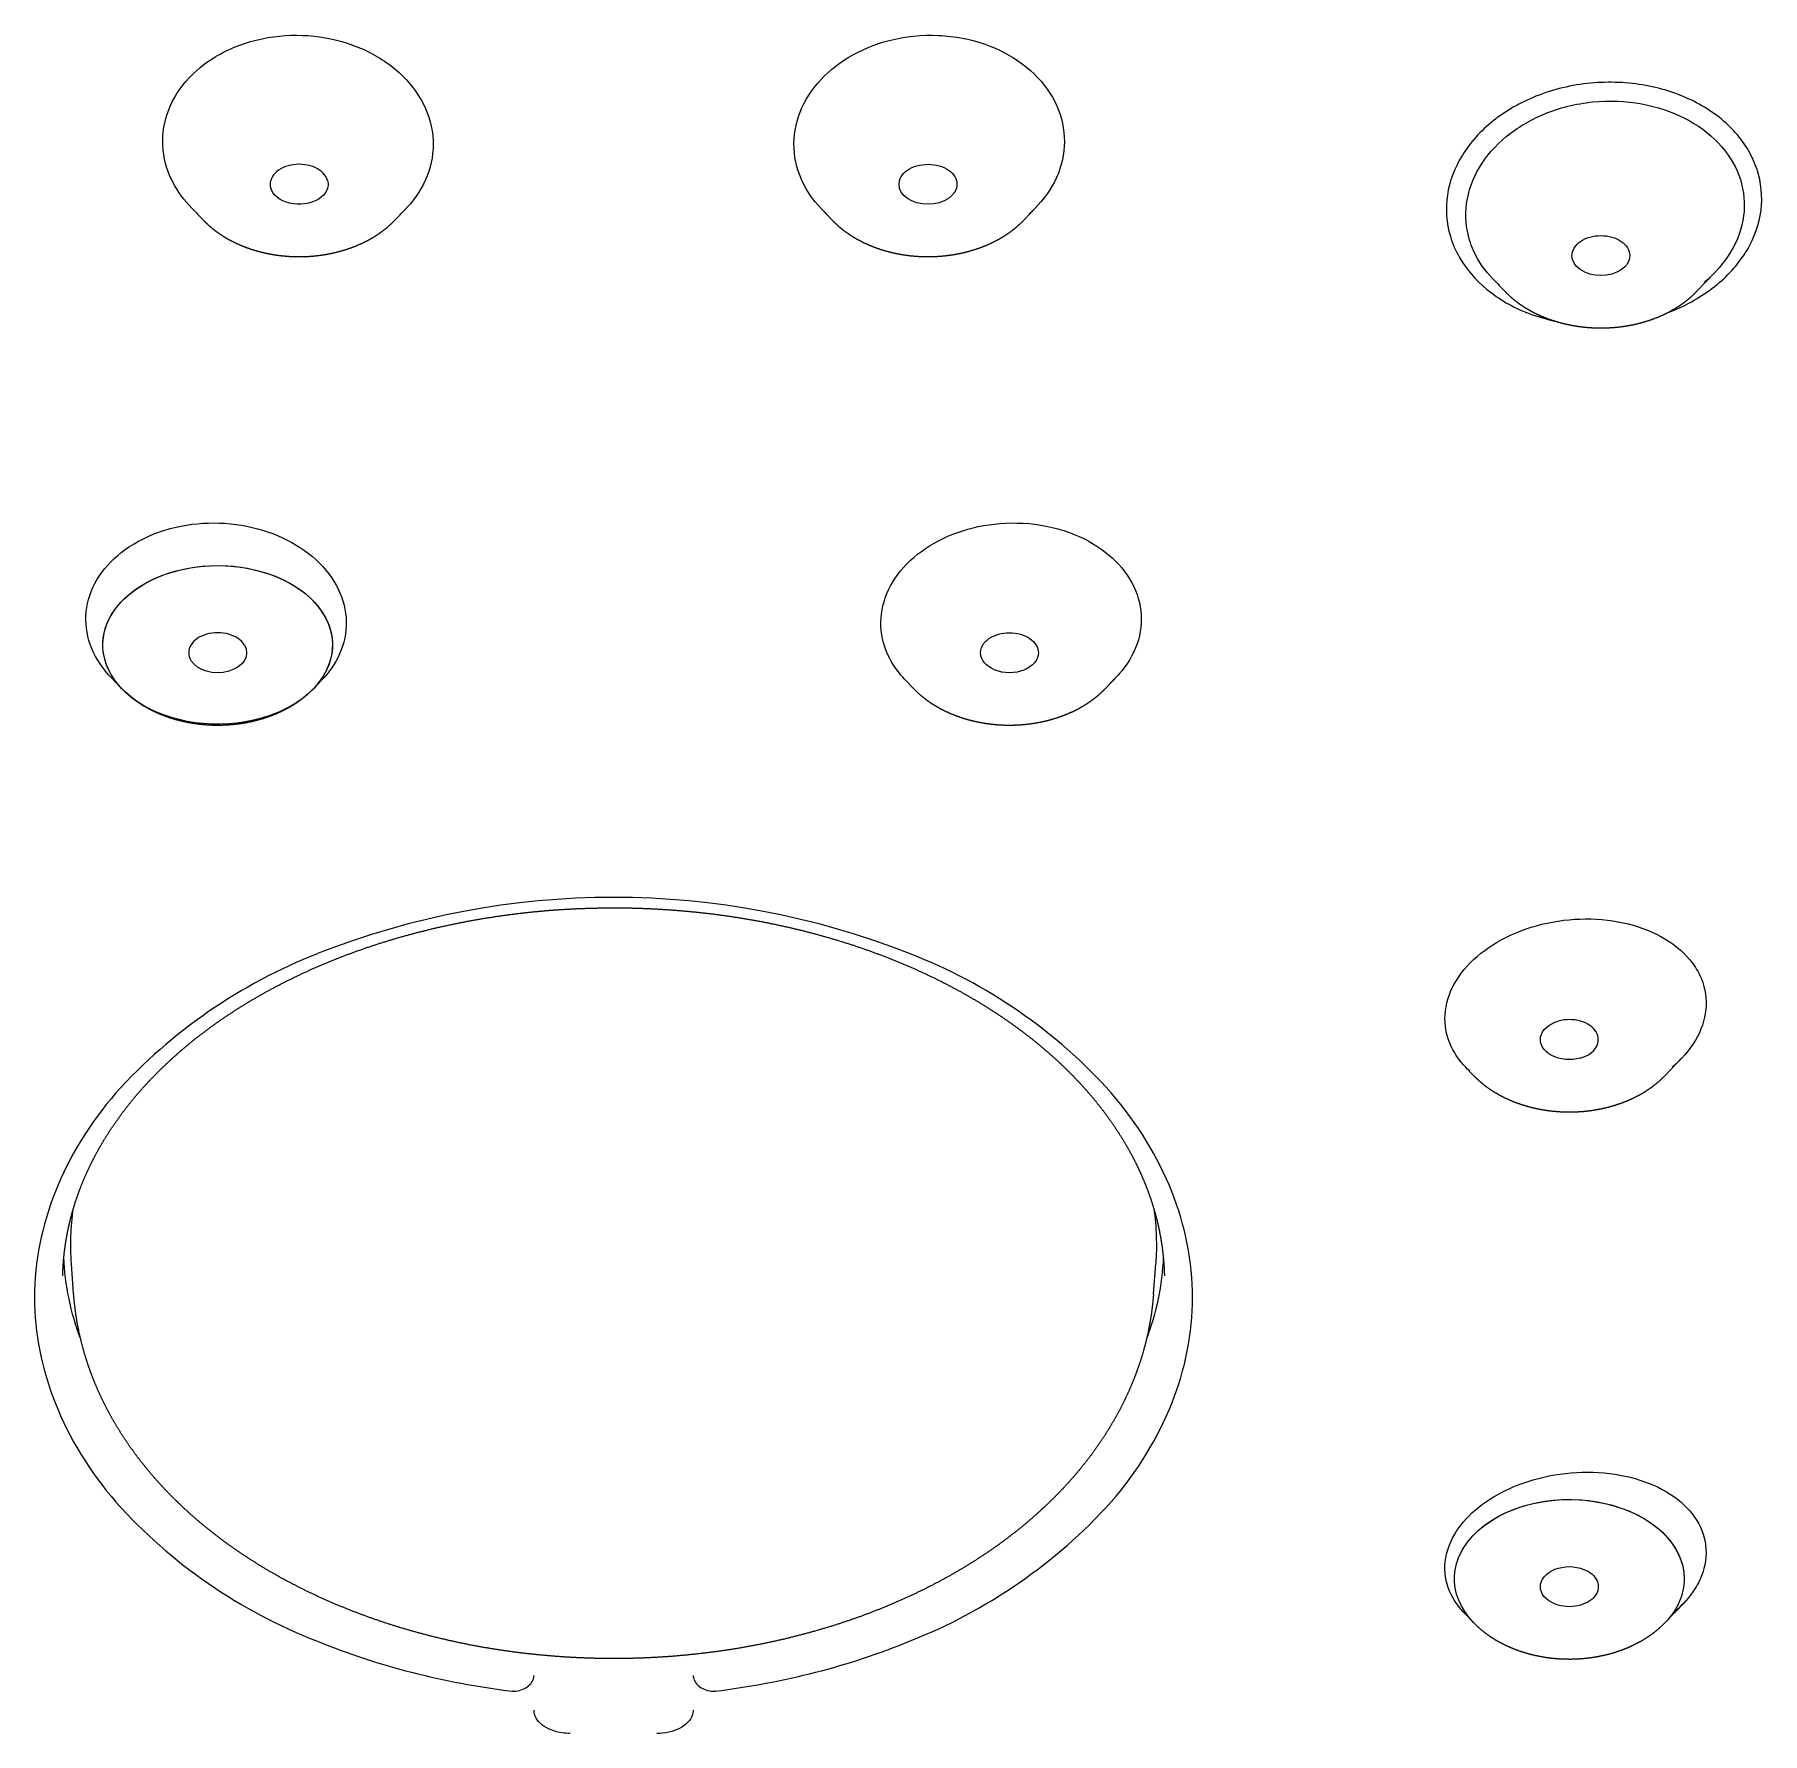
# Model space of a CAD drawing. Extents: x 1919 to 2339, y -1533 to -939.
# Drawn here: x 2105.92 to 2110.695, y -1238.683 to -1233.989 of the extents above; entities that cross this region are included whole.
import ezdxf

# ---------------------------------------------------------------- set-up
doc = ezdxf.new("R2010")
doc.units = 0
doc.header["$LTSCALE"] = 7
doc.header["$MEASUREMENT"] = 0
doc.layers.add('DWG', color=7, linetype='CONTINUOUS')

msp = doc.modelspace()

# ---------------------------------------------------------------- linework, layer by layer
at = {"layer": 'DWG'}
for p, q in [((2106.3868, -1234.5015), (2106.3517, -1234.4649)), ((2106.9161, -1234.5015), (2106.947, -1234.4693)), ((2108.1246, -1234.5015), (2108.0938, -1234.4693)), ((2108.6539, -1234.5015), (2108.689, -1234.4648)), ((2110.5132, -1234.6985), (2110.5646, -1234.6449)), ((2109.9839, -1234.6985), (2109.9487, -1234.6618)), ((2106.1617, -1235.7959), (2106.1311, -1235.7639)), ((2106.691, -1235.7959), (2106.7156, -1235.7703)), ((2108.3497, -1235.7959), (2108.3252, -1235.7703)), ((2108.879, -1235.7959), (2108.9097, -1235.7639)), ((2109.8969, -1236.8648), (2109.8749, -1236.8419)), ((2110.4262, -1236.8648), (2110.4718, -1236.8172)), ((2106.0283, -1237.4683), (2106.0223, -1237.3853)), ((2109.0125, -1237.4682), (2109.0185, -1237.3853)), ((2110.4262, -1238.3765), (2110.4761, -1238.3244)), ((2109.8969, -1238.3765), (2109.8709, -1238.3493))]:
    msp.add_line(p, q, dxfattribs=at)
for centre, radius, start, end in [((2107.5204, -1238.6034), 2.2308, 68.4874, 111.513), ((2107.2427, -1237.9069), 1.4808, 111.4011, 137.8293), ((2107.8167, -1237.8799), 1.449, 41.8748, 68.8967), ((2107.2241, -1237.0762), 1.449, 221.8749, 248.8966), ((2107.798, -1237.0491), 1.4808, 291.4012, 317.8292)]:
    msp.add_arc(centre, radius, start, end, dxfattribs=at)
at = {"layer": 'DWG', "extrusion": (0, 0, -1)}
for centre, major_axis, start_param, end_param in [((2106.6515, -1234.4023), (-0.08, 0), 2.945243, 6.086836), ((2108.3893, -1234.4023), (0.08, 0), 0.19635, 3.337942), ((2110.2486, -1234.5993), (0.08, 0), 0.589049, 3.730641), ((2106.4264, -1235.675), (0.3173, 0), 1.178097, 4.712389), ((2106.4264, -1235.675), (0.3173, 0), 2.557158, 4.712389), ((2106.4264, -1235.675), (0.3173, 0), 4.712389, 6.86762), ((2106.4264, -1235.675), (0.3173, 0), 4.712389, 7.461283), ((2106.4264, -1235.6967), (-0.08, 0), 2.748894, 5.890486), ((2108.6144, -1235.6967), (0.08, 0), 0.392699, 3.534292), ((2110.1616, -1236.7656), (-0.08, 0), 4.31969, 7.461283), ((2107.5204, -1237.3334), (-1.5, 0), 6.233082, 6.380269), ((2107.5204, -1237.3334), (-1.5, 0), 3.044509, 3.191696), ((2107.5204, -1237.3334), (1.52, 0), 2.891035, 3.109195), ((2107.5204, -1237.3334), (1.52, 0), 0.032397, 0.250557), ((2110.1616, -1238.2555), (0.3173, 0), 2.557158, 6.283185), ((2110.1616, -1238.2555), (0.3173, 0), 3.534292, 6.283185), ((2110.1616, -1238.2772), (0.08, 0), 1.963495, 5.105088), ((2110.1616, -1238.2555), (0.3173, 0), 0, 0.584435)]:
    msp.add_ellipse(centre, major_axis=major_axis, ratio=0.690882, start_param=start_param, end_param=end_param, dxfattribs=at)
at = {"layer": 'DWG'}
for points, degree, knots in [([(2106.3717, -1234.484), (2106.3489, -1234.4638), (2106.3293, -1234.441), (2106.3142, -1234.4169), (2106.2952, -1234.3867), (2106.2826, -1234.3536), (2106.2774, -1234.3203), (2106.2722, -1234.2871), (2106.2742, -1234.2527), (2106.2832, -1234.2201), (2106.2922, -1234.1878), (2106.3083, -1234.1562), (2106.3303, -1234.1281), (2106.3522, -1234.1002), (2106.3804, -1234.075), (2106.4128, -1234.0544), (2106.4481, -1234.0319), (2106.4896, -1234.0144), (2106.5331, -1234.0036), (2106.554, -1233.9985), (2106.5757, -1233.9947), (2106.5975, -1233.9926), (2106.6391, -1233.9885), (2106.6823, -1233.9901), (2106.7234, -1233.9973), (2106.765, -1234.0046), (2106.8056, -1234.0178), (2106.8418, -1234.0356), (2106.8783, -1234.0537), (2106.9114, -1234.077), (2106.9382, -1234.1036), (2106.9651, -1234.1302), (2106.9864, -1234.1609), (2107.0006, -1234.1929), (2107.0146, -1234.2248), (2107.0219, -1234.2589), (2107.0219, -1234.2925), (2107.0218, -1234.3256), (2107.0146, -1234.3591), (2107.0007, -1234.3903), (2106.987, -1234.421), (2106.9665, -1234.4502), (2106.9408, -1234.4756), (2106.9372, -1234.4792), (2106.9335, -1234.4826), (2106.9297, -1234.4861)], 3, [0.162286, 0.162286, 0.162286, 0.162286, 0.2058825, 0.2058825, 0.2058825, 0.2604839, 0.2604839, 0.2604839, 0.3149272, 0.3149272, 0.3149272, 0.3688963, 0.3688963, 0.3688963, 0.4223188, 0.4223188, 0.4223188, 0.4808262, 0.4808262, 0.4808262, 0.5086176, 0.5086176, 0.5086176, 0.5622098, 0.5622098, 0.5622098, 0.6164352, 0.6164352, 0.6164352, 0.6712071, 0.6712071, 0.6712071, 0.7261428, 0.7261428, 0.7261428, 0.7807573, 0.7807573, 0.7807573, 0.834688, 0.834688, 0.834688, 0.8878293, 0.8878293, 0.8878293, 0.895225, 0.895225, 0.895225, 0.895225]), ([(2108.1111, -1234.4861), (2108.0868, -1234.4642), (2108.0664, -1234.4392), (2108.0514, -1234.4127), (2108.0341, -1234.3823), (2108.0234, -1234.349), (2108.0201, -1234.3156), (2108.0167, -1234.2822), (2108.0207, -1234.2478), (2108.0315, -1234.2153), (2108.0423, -1234.183), (2108.0603, -1234.1516), (2108.084, -1234.1237), (2108.1074, -1234.0961), (2108.1371, -1234.0711), (2108.1707, -1234.051), (2108.2041, -1234.031), (2108.2422, -1234.0152), (2108.282, -1234.0049), (2108.3257, -1233.9937), (2108.3728, -1233.9888), (2108.4185, -1233.9908), (2108.4405, -1233.9918), (2108.4625, -1233.9944), (2108.4839, -1233.9984), (2108.5249, -1234.0062), (2108.5647, -1234.0199), (2108.5998, -1234.0381), (2108.6352, -1234.0566), (2108.667, -1234.0803), (2108.6923, -1234.1071), (2108.7178, -1234.1341), (2108.7376, -1234.165), (2108.75, -1234.1972), (2108.7623, -1234.2293), (2108.7678, -1234.2636), (2108.7658, -1234.2973), (2108.7639, -1234.3305), (2108.7547, -1234.3641), (2108.7389, -1234.3951), (2108.7234, -1234.4258), (2108.7011, -1234.4548), (2108.6737, -1234.4799), (2108.6721, -1234.4813), (2108.6706, -1234.4827), (2108.669, -1234.4841)], 3, [0.1047931, 0.1047931, 0.1047931, 0.1047931, 0.152218, 0.152218, 0.152218, 0.2067564, 0.2067564, 0.2067564, 0.261299, 0.261299, 0.261299, 0.3154546, 0.3154546, 0.3154546, 0.3690669, 0.3690669, 0.3690669, 0.4222753, 0.4222753, 0.4222753, 0.4809024, 0.4809024, 0.4809024, 0.5087636, 0.5087636, 0.5087636, 0.5627523, 0.5627523, 0.5627523, 0.6173507, 0.6173507, 0.6173507, 0.6722747, 0.6722747, 0.6722747, 0.7270658, 0.7270658, 0.7270658, 0.7813069, 0.7813069, 0.7813069, 0.8347856, 0.8347856, 0.8347856, 0.8377785, 0.8377785, 0.8377785, 0.8377785]), ([(2110.2206, -1234.1228), (2110.2206, -1234.1228), (2110.2206, -1234.1228), (2110.2206, -1234.1228), (2110.1685, -1234.1276), (2110.1164, -1234.1401), (2110.0693, -1234.159), (2110.0258, -1234.1764), (2109.9853, -1234.1997), (2109.9511, -1234.227), (2109.9165, -1234.2545), (2109.8873, -1234.2869), (2109.866, -1234.3214), (2109.8444, -1234.3562), (2109.8302, -1234.3941), (2109.8246, -1234.432), (2109.8189, -1234.47), (2109.8217, -1234.5091), (2109.8327, -1234.546), (2109.8387, -1234.5661), (2109.8473, -1234.5857), (2109.8581, -1234.6045), (2109.8581, -1234.6045), (2109.8581, -1234.6045), (2109.8581, -1234.6045)], 3, [0, 0, 0, 0, 0.000015, 0.000015, 0.000015, 0.190228, 0.190228, 0.190228, 0.365738, 0.365738, 0.365738, 0.543364, 0.543364, 0.543364, 0.722731, 0.722731, 0.722731, 0.90274, 0.90274, 0.90274, 0.999985, 0.999985, 0.999985, 1, 1, 1, 1]), ([(2110.4331, -1234.757), (2110.445, -1234.7525), (2110.4567, -1234.7477), (2110.4681, -1234.7425), (2110.5107, -1234.7228), (2110.5497, -1234.6975), (2110.5821, -1234.6686), (2110.6147, -1234.6395), (2110.6414, -1234.606), (2110.66, -1234.5708), (2110.6788, -1234.5354), (2110.6899, -1234.4974), (2110.6926, -1234.4598), (2110.6952, -1234.4221), (2110.6893, -1234.3839), (2110.6754, -1234.3481), (2110.6615, -1234.3125), (2110.6393, -1234.2785), (2110.6105, -1234.2488), (2110.5818, -1234.2193), (2110.5459, -1234.1933), (2110.5056, -1234.173), (2110.4655, -1234.1529), (2110.4201, -1234.1379), (2110.3731, -1234.1293), (2110.3239, -1234.1203), (2110.2715, -1234.118), (2110.2206, -1234.1228)], 3, [0.3583363, 0.3583363, 0.3583363, 0.3583363, 0.3788158, 0.3788158, 0.3788158, 0.4556258, 0.4556258, 0.4556258, 0.5329503, 0.5329503, 0.5329503, 0.6106032, 0.6106032, 0.6106032, 0.688307, 0.688307, 0.688307, 0.7658051, 0.7658051, 0.7658051, 0.8429267, 0.8429267, 0.8429267, 0.9196237, 0.9196237, 0.9196237, 1, 1, 1, 1]), ([(2109.9087, -1234.6088), (2109.8991, -1234.5921), (2109.8914, -1234.5747), (2109.8859, -1234.5568), (2109.8759, -1234.524), (2109.8731, -1234.4892), (2109.8776, -1234.4552), (2109.8822, -1234.4212), (2109.8943, -1234.3872), (2109.913, -1234.3558), (2109.9315, -1234.3247), (2109.9569, -1234.2954), (2109.9873, -1234.2704), (2110.0174, -1234.2456), (2110.0531, -1234.2243), (2110.0916, -1234.2083), (2110.1333, -1234.191), (2110.1795, -1234.1795), (2110.2258, -1234.1748)], 3, [0, 0, 0, 0, 0.096534, 0.096534, 0.096534, 0.275718, 0.275718, 0.275718, 0.454902, 0.454902, 0.454902, 0.632827, 0.632827, 0.632827, 0.808936, 0.808936, 0.808936, 1, 1, 1, 1]), ([(2110.2258, -1234.1748), (2110.271, -1234.1703), (2110.3177, -1234.1721), (2110.3616, -1234.1801), (2110.4035, -1234.1878), (2110.4439, -1234.2012), (2110.4796, -1234.2193), (2110.5154, -1234.2375), (2110.5473, -1234.2609), (2110.5727, -1234.2875), (2110.5982, -1234.3142), (2110.6178, -1234.3449), (2110.6299, -1234.377), (2110.642, -1234.409), (2110.6469, -1234.4434), (2110.6443, -1234.4772), (2110.6416, -1234.5109), (2110.6314, -1234.545), (2110.6145, -1234.5767), (2110.5977, -1234.6081), (2110.5738, -1234.6381), (2110.5448, -1234.664), (2110.5413, -1234.6671), (2110.5378, -1234.6702), (2110.5341, -1234.6732)], 3, [0, 0, 0, 0, 0.0810578, 0.0810578, 0.0810578, 0.1584424, 0.1584424, 0.1584424, 0.2362395, 0.2362395, 0.2362395, 0.3143385, 0.3143385, 0.3143385, 0.3925021, 0.3925021, 0.3925021, 0.4704131, 0.4704131, 0.4704131, 0.54775, 0.54775, 0.54775, 0.557014, 0.557014, 0.557014, 0.557014]), ([(2106.3868, -1234.5015), (2106.3974, -1234.5119), (2106.4086, -1234.5218), (2106.4204, -1234.5312), (2106.4328, -1234.5399), (2106.4456, -1234.5482), (2106.459, -1234.5558), (2106.4737, -1234.5633), (2106.4888, -1234.5702), (2106.5043, -1234.5764), (2106.5202, -1234.5819), (2106.5364, -1234.5868), (2106.553, -1234.591), (2106.5699, -1234.5946), (2106.5871, -1234.5975), (2106.6044, -1234.5997), (2106.6219, -1234.6012), (2106.6394, -1234.602), (2106.657, -1234.6022), (2106.6745, -1234.6016), (2106.692, -1234.6004), (2106.7094, -1234.5984), (2106.7266, -1234.5958), (2106.7437, -1234.5924), (2106.7605, -1234.5884), (2106.777, -1234.5837), (2106.7932, -1234.5784), (2106.809, -1234.5723), (2106.8244, -1234.5656), (2106.8394, -1234.5583), (2106.8538, -1234.5502), (2106.8675, -1234.5417), (2106.8806, -1234.5326), (2106.8931, -1234.5228), (2106.905, -1234.5125), (2106.9161, -1234.5015)], 1, [0.584435, 0.584435, 0.63789, 0.691346, 0.744802, 0.798258, 0.851714, 0.90517, 0.961835, 1.018501, 1.075167, 1.131833, 1.188499, 1.245165, 1.302426, 1.359688, 1.41695, 1.474212, 1.531473, 1.588735, 1.645971, 1.703206, 1.760441, 1.817677, 1.874912, 1.932147, 1.989402, 2.046657, 2.103912, 2.161167, 2.218422, 2.275677, 2.331974, 2.38827, 2.444566, 2.500862, 2.557158, 2.557158]), ([(2108.1246, -1234.5015), (2108.1352, -1234.5119), (2108.1464, -1234.5218), (2108.1582, -1234.5312), (2108.1706, -1234.5399), (2108.1834, -1234.5482), (2108.1968, -1234.5558), (2108.2114, -1234.5633), (2108.2266, -1234.5702), (2108.2421, -1234.5764), (2108.258, -1234.5819), (2108.2742, -1234.5868), (2108.2908, -1234.591), (2108.3077, -1234.5946), (2108.3249, -1234.5975), (2108.3422, -1234.5997), (2108.3597, -1234.6012), (2108.3772, -1234.602), (2108.3948, -1234.6022), (2108.4123, -1234.6016), (2108.4298, -1234.6003), (2108.4472, -1234.5984), (2108.4644, -1234.5958), (2108.4815, -1234.5924), (2108.4983, -1234.5884), (2108.5148, -1234.5837), (2108.531, -1234.5784), (2108.5468, -1234.5723), (2108.5622, -1234.5656), (2108.5772, -1234.5583), (2108.5916, -1234.5502), (2108.6053, -1234.5417), (2108.6184, -1234.5326), (2108.6309, -1234.5228), (2108.6428, -1234.5125), (2108.6539, -1234.5015)], 1, [0.584435, 0.584435, 0.63789, 0.691346, 0.744802, 0.798258, 0.851714, 0.90517, 0.961835, 1.018501, 1.075167, 1.131833, 1.188499, 1.245165, 1.302426, 1.359688, 1.41695, 1.474212, 1.531473, 1.588735, 1.645971, 1.703206, 1.760441, 1.817677, 1.874912, 1.932147, 1.989402, 2.046657, 2.103912, 2.161167, 2.218422, 2.275677, 2.331974, 2.38827, 2.444566, 2.500862, 2.557158, 2.557158]), ([(2109.8581, -1234.6045), (2109.8581, -1234.6045), (2109.8581, -1234.6045), (2109.8581, -1234.6045), (2109.8766, -1234.6368), (2109.9024, -1234.6669), (2109.9335, -1234.6925), (2109.9661, -1234.7194), (2110.0056, -1234.7421), (2110.0485, -1234.7586), (2110.0717, -1234.7675), (2110.0962, -1234.7748), (2110.1216, -1234.7803)], 3, [0, 0, 0, 0, 0.0000063, 0.0000063, 0.0000063, 0.0731967, 0.0731967, 0.0731967, 0.1500927, 0.1500927, 0.1500927, 0.191694, 0.191694, 0.191694, 0.191694]), ([(2109.9839, -1234.6985), (2109.9945, -1234.709), (2110.0057, -1234.7189), (2110.0175, -1234.7282), (2110.0299, -1234.737), (2110.0427, -1234.7452), (2110.0561, -1234.7528), (2110.0708, -1234.7603), (2110.0859, -1234.7672), (2110.1014, -1234.7734), (2110.1173, -1234.7789), (2110.1335, -1234.7838), (2110.1501, -1234.788), (2110.167, -1234.7916), (2110.1842, -1234.7945), (2110.2015, -1234.7967), (2110.219, -1234.7982), (2110.2365, -1234.7991), (2110.2541, -1234.7992), (2110.2716, -1234.7986), (2110.2891, -1234.7974), (2110.3065, -1234.7954), (2110.3237, -1234.7928), (2110.3408, -1234.7895), (2110.3576, -1234.7854), (2110.3741, -1234.7808), (2110.3903, -1234.7754), (2110.4061, -1234.7694), (2110.4215, -1234.7627), (2110.4365, -1234.7553), (2110.4509, -1234.7473), (2110.4646, -1234.7388), (2110.4777, -1234.7296), (2110.4902, -1234.7199), (2110.5021, -1234.7095), (2110.5132, -1234.6985)], 1, [0.584435, 0.584435, 0.63789, 0.691346, 0.744802, 0.798258, 0.851714, 0.90517, 0.961835, 1.018501, 1.075167, 1.131833, 1.188499, 1.245165, 1.302426, 1.359688, 1.41695, 1.474212, 1.531473, 1.588735, 1.645971, 1.703206, 1.760441, 1.817677, 1.874912, 1.932147, 1.989402, 2.046657, 2.103912, 2.161167, 2.218422, 2.275677, 2.331974, 2.38827, 2.444566, 2.500862, 2.557158, 2.557158]), ([(2106.1482, -1235.7804), (2106.1432, -1235.776), (2106.1385, -1235.7715), (2106.1339, -1235.7669), (2106.1097, -1235.7422), (2106.0907, -1235.7142), (2106.0786, -1235.685), (2106.0665, -1235.6559), (2106.0609, -1235.6248), (2106.0624, -1235.5945), (2106.0638, -1235.5642), (2106.0722, -1235.5337), (2106.0869, -1235.5056), (2106.1016, -1235.4776), (2106.123, -1235.4511), (2106.1493, -1235.4285), (2106.177, -1235.4046), (2106.2111, -1235.3842), (2106.2484, -1235.3692), (2106.2684, -1235.3612), (2106.2896, -1235.3546), (2106.3113, -1235.3496), (2106.3497, -1235.3408), (2106.3908, -1235.3369), (2106.4312, -1235.3383), (2106.4717, -1235.3396), (2106.5126, -1235.3464), (2106.5504, -1235.3579), (2106.5884, -1235.3694), (2106.6244, -1235.3861), (2106.6552, -1235.4064), (2106.6862, -1235.4268), (2106.713, -1235.4515), (2106.7333, -1235.4783), (2106.7536, -1235.5051), (2106.7681, -1235.5348), (2106.7756, -1235.5649), (2106.783, -1235.5948), (2106.7837, -1235.626), (2106.7776, -1235.6559), (2106.7716, -1235.6856), (2106.7586, -1235.7148), (2106.7398, -1235.7411), (2106.7292, -1235.7559), (2106.7166, -1235.7701), (2106.7023, -1235.7832)], 3, [0.1989059, 0.1989059, 0.1989059, 0.1989059, 0.2090206, 0.2090206, 0.2090206, 0.2630908, 0.2630908, 0.2630908, 0.3171991, 0.3171991, 0.3171991, 0.3711681, 0.3711681, 0.3711681, 0.424907, 0.424907, 0.424907, 0.4816729, 0.4816729, 0.4816729, 0.5117842, 0.5117842, 0.5117842, 0.5654509, 0.5654509, 0.5654509, 0.6193651, 0.6193651, 0.6193651, 0.6735262, 0.6735262, 0.6735262, 0.7277913, 0.7277913, 0.7277913, 0.7819481, 0.7819481, 0.7819481, 0.8358165, 0.8358165, 0.8358165, 0.889318, 0.889318, 0.889318, 0.9195191, 0.9195191, 0.9195191, 0.9195191]), ([(2108.3384, -1235.7832), (2108.3282, -1235.7738), (2108.3188, -1235.7639), (2108.3104, -1235.7535), (2108.2896, -1235.7278), (2108.2745, -1235.699), (2108.2664, -1235.6694), (2108.2583, -1235.6398), (2108.2569, -1235.6085), (2108.2623, -1235.5783), (2108.2678, -1235.548), (2108.2803, -1235.518), (2108.2987, -1235.4906), (2108.3171, -1235.4633), (2108.3419, -1235.4379), (2108.3711, -1235.4165), (2108.4002, -1235.3951), (2108.4346, -1235.3772), (2108.4713, -1235.3641), (2108.5079, -1235.3511), (2108.548, -1235.3427), (2108.5881, -1235.3395), (2108.6307, -1235.3361), (2108.6746, -1235.3386), (2108.7157, -1235.3466), (2108.7378, -1235.351), (2108.7594, -1235.357), (2108.7799, -1235.3644), (2108.8163, -1235.3776), (2108.8499, -1235.3959), (2108.878, -1235.4175), (2108.9063, -1235.4392), (2108.9298, -1235.465), (2108.9465, -1235.4926), (2108.9633, -1235.5203), (2108.9739, -1235.5505), (2108.9773, -1235.5809), (2108.9808, -1235.6112), (2108.9773, -1235.6424), (2108.9671, -1235.6719), (2108.9571, -1235.7013), (2108.9401, -1235.7298), (2108.9177, -1235.7552), (2108.91, -1235.7639), (2108.9017, -1235.7723), (2108.8927, -1235.7803)], 3, [0.0802964, 0.0802964, 0.0802964, 0.0802964, 0.1020184, 0.1020184, 0.1020184, 0.1559047, 0.1559047, 0.1559047, 0.2099325, 0.2099325, 0.2099325, 0.2639182, 0.2639182, 0.2639182, 0.3177251, 0.3177251, 0.3177251, 0.3713389, 0.3713389, 0.3713389, 0.4248774, 0.4248774, 0.4248774, 0.4817733, 0.4817733, 0.4817733, 0.5119913, 0.5119913, 0.5119913, 0.5660641, 0.5660641, 0.5660641, 0.6203416, 0.6203416, 0.6203416, 0.6746369, 0.6746369, 0.6746369, 0.7287389, 0.7287389, 0.7287389, 0.7825021, 0.7825021, 0.7825021, 0.8008855, 0.8008855, 0.8008855, 0.8008855]), ([(2106.1617, -1235.7959), (2106.1723, -1235.8064), (2106.1835, -1235.8163), (2106.1953, -1235.8256), (2106.2077, -1235.8344), (2106.2205, -1235.8426), (2106.2339, -1235.8502), (2106.2486, -1235.8577), (2106.2637, -1235.8646), (2106.2792, -1235.8708), (2106.2951, -1235.8763), (2106.3113, -1235.8812), (2106.3279, -1235.8854), (2106.3448, -1235.889), (2106.362, -1235.8919), (2106.3793, -1235.8941), (2106.3968, -1235.8956), (2106.4143, -1235.8965), (2106.4319, -1235.8966), (2106.4494, -1235.896), (2106.4669, -1235.8948), (2106.4843, -1235.8928), (2106.5015, -1235.8902), (2106.5186, -1235.8869), (2106.5354, -1235.8828), (2106.5519, -1235.8782), (2106.5681, -1235.8728), (2106.5839, -1235.8668), (2106.5993, -1235.86), (2106.6143, -1235.8527), (2106.6287, -1235.8447), (2106.6424, -1235.8362), (2106.6555, -1235.827), (2106.668, -1235.8173), (2106.6799, -1235.8069), (2106.691, -1235.7959)], 1, [0.584435, 0.584435, 0.63789, 0.691346, 0.744802, 0.798258, 0.851714, 0.90517, 0.961835, 1.018501, 1.075167, 1.131833, 1.188499, 1.245165, 1.302426, 1.359688, 1.41695, 1.474212, 1.531473, 1.588735, 1.645971, 1.703206, 1.760441, 1.817677, 1.874912, 1.932147, 1.989402, 2.046657, 2.103912, 2.161167, 2.218422, 2.275677, 2.331974, 2.38827, 2.444566, 2.500862, 2.557158, 2.557158]), ([(2108.3497, -1235.7959), (2108.3603, -1235.8064), (2108.3715, -1235.8162), (2108.3833, -1235.8256), (2108.3957, -1235.8344), (2108.4086, -1235.8426), (2108.4219, -1235.8502), (2108.4366, -1235.8577), (2108.4517, -1235.8646), (2108.4672, -1235.8708), (2108.4831, -1235.8763), (2108.4993, -1235.8812), (2108.5159, -1235.8854), (2108.5328, -1235.889), (2108.55, -1235.8919), (2108.5673, -1235.8941), (2108.5848, -1235.8956), (2108.6023, -1235.8965), (2108.6199, -1235.8966), (2108.6374, -1235.896), (2108.6549, -1235.8948), (2108.6723, -1235.8928), (2108.6895, -1235.8902), (2108.7066, -1235.8869), (2108.7234, -1235.8828), (2108.7399, -1235.8781), (2108.7561, -1235.8728), (2108.7719, -1235.8667), (2108.7873, -1235.86), (2108.8023, -1235.8527), (2108.8167, -1235.8447), (2108.8304, -1235.8361), (2108.8435, -1235.827), (2108.856, -1235.8173), (2108.8679, -1235.8069), (2108.879, -1235.7959)], 1, [0.584435, 0.584435, 0.63789, 0.691346, 0.744802, 0.798258, 0.851714, 0.90517, 0.961835, 1.018501, 1.075167, 1.131833, 1.188499, 1.245165, 1.302426, 1.359688, 1.41695, 1.474212, 1.531473, 1.588735, 1.645971, 1.703206, 1.760441, 1.817677, 1.874912, 1.932147, 1.989402, 2.046657, 2.103912, 2.161167, 2.218422, 2.275677, 2.331974, 2.38827, 2.444566, 2.500862, 2.557158, 2.557158]), ([(2105.9981, -1237.4179), (2105.9993, -1237.392), (2106.0013, -1237.3661), (2106.0044, -1237.3402), (2106.0084, -1237.3144), (2106.0133, -1237.2887), (2106.0193, -1237.263), (2106.0262, -1237.2374), (2106.034, -1237.2119), (2106.0428, -1237.1866), (2106.0526, -1237.1613), (2106.0633, -1237.1362), (2106.075, -1237.1113), (2106.0876, -1237.0865), (2106.1008, -1237.0626), (2106.1148, -1237.0389), (2106.1298, -1237.0154), (2106.1456, -1236.9922), (2106.1622, -1236.9692), (2106.1798, -1236.9464), (2106.1981, -1236.9239), (2106.2173, -1236.9017), (2106.2374, -1236.8798), (2106.2582, -1236.8583), (2106.2799, -1236.837), (2106.3024, -1236.8161), (2106.3256, -1236.7956), (2106.349, -1236.776), (2106.3732, -1236.7567), (2106.398, -1236.7378), (2106.4235, -1236.7193), (2106.4497, -1236.7013), (2106.4766, -1236.6836), (2106.5041, -1236.6664), (2106.5322, -1236.6497), (2106.5609, -1236.6334), (2106.5903, -1236.6176), (2106.6202, -1236.6023), (2106.6506, -1236.5875), (2106.6816, -1236.5731), (2106.713, -1236.5594), (2106.7448, -1236.5462), (2106.7771, -1236.5335), (2106.8099, -1236.5214), (2106.8431, -1236.5098), (2106.8767, -1236.4988), (2106.9107, -1236.4883), (2106.9451, -1236.4784), (2106.9798, -1236.4691), (2107.0149, -1236.4603), (2107.0503, -1236.4521), (2107.0859, -1236.4446), (2107.1219, -1236.4376), (2107.1581, -1236.4312), (2107.1945, -1236.4255), (2107.2311, -1236.4203), (2107.2678, -1236.4158), (2107.3048, -1236.4118), (2107.3419, -1236.4085), (2107.379, -1236.4059), (2107.4163, -1236.4038), (2107.4536, -1236.4024), (2107.491, -1236.4016), (2107.5284, -1236.4014), (2107.5658, -1236.4018), (2107.6031, -1236.4029), (2107.6404, -1236.4046), (2107.6777, -1236.4069), (2107.7148, -1236.4099), (2107.7519, -1236.4134), (2107.7887, -1236.4176), (2107.8255, -1236.4224), (2107.862, -1236.4279), (2107.8983, -1236.4339), (2107.9344, -1236.4405), (2107.9703, -1236.4478), (2108.0058, -1236.4556), (2108.0411, -1236.464), (2108.076, -1236.473), (2108.1106, -1236.4826), (2108.1448, -1236.4927), (2108.1787, -1236.5035), (2108.2121, -1236.5147), (2108.2451, -1236.5266), (2108.2777, -1236.5389), (2108.3098, -1236.5518), (2108.3414, -1236.5653), (2108.3725, -1236.5792), (2108.4031, -1236.5937), (2108.4332, -1236.6086), (2108.4627, -1236.6241), (2108.4916, -1236.64), (2108.52, -1236.6564), (2108.5477, -1236.6732), (2108.5748, -1236.6905), (2108.6013, -1236.7082), (2108.6271, -1236.7264), (2108.6522, -1236.7449), (2108.6767, -1236.7638), (2108.7004, -1236.7832), (2108.7235, -1236.8028), (2108.7458, -1236.8229), (2108.7673, -1236.8433), (2108.7882, -1236.864), (2108.8082, -1236.885), (2108.8277, -1236.9065), (2108.8463, -1236.9283), (2108.8642, -1236.9504), (2108.8812, -1236.9728), (2108.8975, -1236.9954), (2108.9129, -1237.0182), (2108.9274, -1237.0413), (2108.9411, -1237.0645), (2108.9539, -1237.088), (2108.9659, -1237.1116), (2108.9771, -1237.1353), (2108.9873, -1237.1593), (2108.9968, -1237.1833), (2109.0058, -1237.209), (2109.0139, -1237.2349), (2109.021, -1237.2608), (2109.0271, -1237.2868), (2109.0322, -1237.3129), (2109.0363, -1237.3391), (2109.0394, -1237.3653), (2109.0415, -1237.3916), (2109.0426, -1237.4179)], 1, [0.016681, 0.016681, 0.042426, 0.068171, 0.093916, 0.119661, 0.145406, 0.171151, 0.196897, 0.222642, 0.248387, 0.274132, 0.299877, 0.325622, 0.351367, 0.376381, 0.401395, 0.426409, 0.451423, 0.476436, 0.50145, 0.526464, 0.551478, 0.576492, 0.601506, 0.62652, 0.651534, 0.676548, 0.700945, 0.725342, 0.749739, 0.774136, 0.798533, 0.82293, 0.847327, 0.871724, 0.896121, 0.920518, 0.944915, 0.969312, 0.993709, 1.017969, 1.042228, 1.066487, 1.090747, 1.115006, 1.139265, 1.163525, 1.187784, 1.212043, 1.236303, 1.260562, 1.284822, 1.309081, 1.333345, 1.357609, 1.381873, 1.406137, 1.430401, 1.454665, 1.478929, 1.503193, 1.527457, 1.551722, 1.575986, 1.60025, 1.624514, 1.648785, 1.673057, 1.697328, 1.7216, 1.745872, 1.770143, 1.794415, 1.818686, 1.842958, 1.86723, 1.891501, 1.915773, 1.940044, 1.964303, 1.988562, 2.01282, 2.037079, 2.061337, 2.085596, 2.109855, 2.134113, 2.158372, 2.182631, 2.206889, 2.231148, 2.255407, 2.279684, 2.303961, 2.328238, 2.352516, 2.376793, 2.40107, 2.425347, 2.449625, 2.473902, 2.498179, 2.522456, 2.546734, 2.571011, 2.59554, 2.62007, 2.644599, 2.669129, 2.693658, 2.718187, 2.742717, 2.767246, 2.791776, 2.816305, 2.840835, 2.865364, 2.889894, 2.916007, 2.94212, 2.968233, 2.994346, 3.020459, 3.046572, 3.072685, 3.098798, 3.124911, 3.124911]), ([(2109.8447, -1236.8025), (2109.8308, -1236.7793), (2109.8221, -1236.7541), (2109.819, -1236.7284), (2109.8158, -1236.7004), (2109.8193, -1236.6712), (2109.8293, -1236.6433), (2109.8394, -1236.6152), (2109.8564, -1236.5876), (2109.8788, -1236.5628), (2109.9013, -1236.5378), (2109.93, -1236.515), (2109.9623, -1236.4961), (2109.9948, -1236.4771), (2110.032, -1236.4616), (2110.0707, -1236.4509), (2110.1094, -1236.4401), (2110.1507, -1236.4338), (2110.1913, -1236.4324), (2110.2317, -1236.431), (2110.2725, -1236.4345), (2110.3102, -1236.4427), (2110.3478, -1236.4508), (2110.3834, -1236.4637), (2110.414, -1236.4803), (2110.4463, -1236.4979), (2110.4741, -1236.5202), (2110.4947, -1236.5453), (2110.5057, -1236.5587), (2110.5149, -1236.5731), (2110.522, -1236.588), (2110.5344, -1236.6143), (2110.5404, -1236.6429), (2110.5393, -1236.6715), (2110.5383, -1236.7001), (2110.5302, -1236.7295), (2110.5157, -1236.7571), (2110.5011, -1236.7848), (2110.4797, -1236.8116), (2110.4533, -1236.835), (2110.4508, -1236.8373), (2110.4482, -1236.8395), (2110.4455, -1236.8417)], 3, [0, 0, 0, 0, 0.0484817, 0.0484817, 0.0484817, 0.1016657, 0.1016657, 0.1016657, 0.1551751, 0.1551751, 0.1551751, 0.2090206, 0.2090206, 0.2090206, 0.2630908, 0.2630908, 0.2630908, 0.3171991, 0.3171991, 0.3171991, 0.3711681, 0.3711681, 0.3711681, 0.424907, 0.424907, 0.424907, 0.4816729, 0.4816729, 0.4816729, 0.5117842, 0.5117842, 0.5117842, 0.5654509, 0.5654509, 0.5654509, 0.6193651, 0.6193651, 0.6193651, 0.6735262, 0.6735262, 0.6735262, 0.6787587, 0.6787587, 0.6787587, 0.6787587]), ([(2109.8969, -1236.8648), (2109.9075, -1236.8753), (2109.9187, -1236.8851), (2109.9305, -1236.8945), (2109.9428, -1236.9033), (2109.9557, -1236.9115), (2109.9691, -1236.9191), (2109.9837, -1236.9266), (2109.9988, -1236.9335), (2110.0144, -1236.9397), (2110.0303, -1236.9452), (2110.0465, -1236.9501), (2110.063, -1236.9543), (2110.08, -1236.9579), (2110.0972, -1236.9608), (2110.1145, -1236.963), (2110.132, -1236.9645), (2110.1495, -1236.9654), (2110.1671, -1236.9655), (2110.1846, -1236.9649), (2110.2021, -1236.9637), (2110.2195, -1236.9617), (2110.2367, -1236.9591), (2110.2537, -1236.9557), (2110.2705, -1236.9517), (2110.287, -1236.947), (2110.3032, -1236.9417), (2110.3191, -1236.9356), (2110.3345, -1236.9289), (2110.3494, -1236.9216), (2110.3639, -1236.9136), (2110.3776, -1236.905), (2110.3907, -1236.8959), (2110.4032, -1236.8862), (2110.4151, -1236.8758), (2110.4262, -1236.8648)], 1, [0.584435, 0.584435, 0.63789, 0.691346, 0.744802, 0.798258, 0.851714, 0.90517, 0.961835, 1.018501, 1.075167, 1.131833, 1.188499, 1.245165, 1.302426, 1.359688, 1.41695, 1.474212, 1.531473, 1.588735, 1.645971, 1.703206, 1.760441, 1.817677, 1.874912, 1.932147, 1.989402, 2.046657, 2.103912, 2.161167, 2.218422, 2.275677, 2.331974, 2.38827, 2.444566, 2.500862, 2.557158, 2.557158]), ([(2106.1453, -1236.9129), (2105.999, -1237.0828), (2105.8418, -1237.478), (2105.999, -1237.8733), (2106.1453, -1238.0432)], 3, [0, 0, 0, 0, 0.5, 1, 1, 1, 1]), ([(2109.0125, -1237.4682), (2109.01, -1237.4958), (2109.0065, -1237.5233), (2109.002, -1237.5506), (2108.9966, -1237.5779), (2108.9902, -1237.605), (2108.9828, -1237.632), (2108.9744, -1237.6587), (2108.9651, -1237.6853), (2108.9549, -1237.7116), (2108.9438, -1237.7377), (2108.9317, -1237.7635), (2108.9188, -1237.789), (2108.9055, -1237.8132), (2108.8915, -1237.8372), (2108.8767, -1237.8608), (2108.8611, -1237.8841), (2108.8447, -1237.9071), (2108.8276, -1237.9297), (2108.8098, -1237.952), (2108.7913, -1237.974), (2108.772, -1237.9956), (2108.752, -1238.0168), (2108.7314, -1238.0376), (2108.7101, -1238.058), (2108.6882, -1238.078), (2108.6646, -1238.0985), (2108.6404, -1238.1184), (2108.6156, -1238.1379), (2108.5901, -1238.1569), (2108.564, -1238.1755), (2108.5372, -1238.1935), (2108.5099, -1238.2111), (2108.482, -1238.2281), (2108.4535, -1238.2447), (2108.4245, -1238.2607), (2108.395, -1238.2762), (2108.365, -1238.2911), (2108.3344, -1238.3055), (2108.303, -1238.3196), (2108.2712, -1238.333), (2108.2389, -1238.3459), (2108.2061, -1238.3583), (2108.173, -1238.37), (2108.1395, -1238.3811), (2108.1056, -1238.3917), (2108.0714, -1238.4016), (2108.0368, -1238.4109), (2108.0019, -1238.4197), (2107.9668, -1238.4278), (2107.9314, -1238.4353), (2107.8957, -1238.4421), (2107.8598, -1238.4484), (2107.8237, -1238.454), (2107.7875, -1238.459), (2107.751, -1238.4633), (2107.7145, -1238.467), (2107.6778, -1238.4701), (2107.641, -1238.4725), (2107.6041, -1238.4743), (2107.5672, -1238.4754), (2107.5303, -1238.4759), (2107.4934, -1238.4758), (2107.4565, -1238.475), (2107.4196, -1238.4735), (2107.3828, -1238.4715), (2107.3461, -1238.4687), (2107.3095, -1238.4654), (2107.273, -1238.4614), (2107.2366, -1238.4568), (2107.2004, -1238.4515), (2107.1644, -1238.4456), (2107.1286, -1238.4391), (2107.0931, -1238.4319), (2107.0578, -1238.4241), (2107.0228, -1238.4157), (2106.988, -1238.4067), (2106.9536, -1238.3971), (2106.9195, -1238.3869), (2106.8857, -1238.376), (2106.8524, -1238.3646), (2106.8194, -1238.3526), (2106.7868, -1238.34), (2106.7547, -1238.3268), (2106.723, -1238.3131), (2106.6918, -1238.2988), (2106.6611, -1238.2839), (2106.6309, -1238.2684), (2106.6012, -1238.2525), (2106.5721, -1238.2359), (2106.5435, -1238.2189), (2106.5157, -1238.2014), (2106.4884, -1238.1834), (2106.4617, -1238.1649), (2106.4357, -1238.1458), (2106.4103, -1238.1263), (2106.3856, -1238.1064), (2106.3615, -1238.0859), (2106.3382, -1238.065), (2106.3156, -1238.0437), (2106.2937, -1238.0219), (2106.2725, -1237.9996), (2106.2522, -1237.977), (2106.2326, -1237.954), (2106.2142, -1237.9311), (2106.1966, -1237.9079), (2106.1798, -1237.8843), (2106.1638, -1237.8604), (2106.1486, -1237.8361), (2106.1343, -1237.8116), (2106.1208, -1237.7867), (2106.1081, -1237.7616), (2106.0963, -1237.7361), (2106.0854, -1237.7105), (2106.0754, -1237.6846), (2106.0663, -1237.6584), (2106.0581, -1237.6321), (2106.0507, -1237.6051), (2106.0442, -1237.578), (2106.0388, -1237.5507), (2106.0343, -1237.5233), (2106.0308, -1237.4958), (2106.0283, -1237.4683)], 1, [3.191696, 3.191696, 3.216628, 3.241561, 3.266493, 3.291426, 3.316358, 3.341291, 3.366224, 3.391156, 3.416089, 3.441021, 3.465954, 3.490886, 3.514791, 3.538695, 3.562599, 3.586503, 3.610407, 3.634311, 3.658215, 3.682119, 3.706023, 3.729927, 3.753831, 3.777735, 3.801639, 3.826535, 3.85143, 3.876326, 3.901221, 3.926117, 3.951012, 3.975908, 4.000803, 4.025699, 4.050595, 4.07549, 4.100386, 4.125281, 4.150505, 4.175729, 4.200954, 4.226178, 4.251402, 4.276626, 4.30185, 4.327074, 4.352299, 4.377523, 4.402747, 4.427971, 4.453195, 4.478436, 4.503677, 4.528918, 4.554159, 4.579399, 4.60464, 4.629881, 4.655122, 4.680363, 4.705603, 4.730844, 4.756085, 4.781326, 4.806558, 4.831789, 4.857021, 4.882253, 4.907484, 4.932716, 4.957948, 4.98318, 5.008411, 5.033643, 5.058875, 5.084107, 5.109338, 5.134585, 5.159831, 5.185078, 5.210324, 5.23557, 5.260817, 5.286063, 5.31131, 5.336556, 5.361802, 5.387049, 5.412295, 5.437542, 5.462692, 5.487843, 5.512993, 5.538144, 5.563294, 5.588445, 5.613595, 5.638746, 5.663896, 5.689047, 5.714197, 5.739348, 5.764498, 5.789026, 5.813553, 5.838081, 5.862608, 5.887136, 5.911664, 5.936191, 5.960719, 5.985246, 6.009774, 6.034301, 6.058829, 6.083357, 6.108311, 6.133265, 6.158219, 6.183174, 6.208128, 6.233082, 6.233082]), ([(2109.8447, -1238.1323), (2109.8585, -1238.1087), (2109.8778, -1238.0861), (2109.9011, -1238.0658), (2109.9269, -1238.0435), (2109.9584, -1238.0235), (2109.993, -1238.0075), (2110.0277, -1237.9915), (2110.0665, -1237.979), (2110.106, -1237.9712), (2110.1458, -1237.9633), (2110.1874, -1237.9599), (2110.2275, -1237.9612), (2110.2676, -1237.9624), (2110.3073, -1237.9684), (2110.3433, -1237.9786), (2110.3792, -1237.9888), (2110.4125, -1238.0035), (2110.4403, -1238.0215), (2110.468, -1238.0395), (2110.4912, -1238.0612), (2110.5077, -1238.085), (2110.5242, -1238.1087), (2110.5347, -1238.1351), (2110.5381, -1238.162), (2110.5418, -1238.1906), (2110.5377, -1238.2205), (2110.5261, -1238.2491), (2110.5199, -1238.2644), (2110.5116, -1238.2795), (2110.5013, -1238.294), (2110.487, -1238.3142), (2110.4687, -1238.3334), (2110.4473, -1238.3508)], 3, [0, 0, 0, 0, 0.0484094, 0.0484094, 0.0484094, 0.1020184, 0.1020184, 0.1020184, 0.1559047, 0.1559047, 0.1559047, 0.2099325, 0.2099325, 0.2099325, 0.2639182, 0.2639182, 0.2639182, 0.3177251, 0.3177251, 0.3177251, 0.3713389, 0.3713389, 0.3713389, 0.4248774, 0.4248774, 0.4248774, 0.4817733, 0.4817733, 0.4817733, 0.5119913, 0.5119913, 0.5119913, 0.5543134, 0.5543134, 0.5543134, 0.5543134]), ([(2109.8846, -1238.3625), (2109.8633, -1238.3435), (2109.8464, -1238.3218), (2109.8351, -1238.2988), (2109.8229, -1238.2739), (2109.817, -1238.2469), (2109.8179, -1238.2199), (2109.819, -1238.1906), (2109.8282, -1238.1604), (2109.8447, -1238.1323)], 3, [0.8401809, 0.8401809, 0.8401809, 0.8401809, 0.88901, 0.88901, 0.88901, 0.9420094, 0.9420094, 0.9420094, 1, 1, 1, 1]), ([(2109.8969, -1238.3765), (2109.9075, -1238.3869), (2109.9187, -1238.3968), (2109.9305, -1238.4061), (2109.9428, -1238.4149), (2109.9557, -1238.4231), (2109.9691, -1238.4308), (2109.9837, -1238.4383), (2109.9988, -1238.4451), (2110.0144, -1238.4513), (2110.0303, -1238.4569), (2110.0465, -1238.4618), (2110.063, -1238.466), (2110.08, -1238.4696), (2110.0972, -1238.4725), (2110.1145, -1238.4747), (2110.132, -1238.4762), (2110.1495, -1238.477), (2110.1671, -1238.4771), (2110.1846, -1238.4766), (2110.2021, -1238.4753), (2110.2195, -1238.4734), (2110.2367, -1238.4707), (2110.2537, -1238.4674), (2110.2705, -1238.4634), (2110.2871, -1238.4587), (2110.3032, -1238.4533), (2110.3191, -1238.4473), (2110.3345, -1238.4406), (2110.3494, -1238.4332), (2110.3639, -1238.4252), (2110.3776, -1238.4167), (2110.3907, -1238.4076), (2110.4032, -1238.3978), (2110.4151, -1238.3875), (2110.4262, -1238.3765)], 1, [0.584435, 0.584435, 0.63789, 0.691346, 0.744802, 0.798258, 0.851714, 0.90517, 0.961835, 1.018501, 1.075167, 1.131833, 1.188499, 1.245165, 1.302426, 1.359688, 1.41695, 1.474212, 1.531473, 1.588735, 1.645971, 1.703206, 1.760441, 1.817677, 1.874912, 1.932147, 1.989402, 2.046657, 2.103912, 2.161167, 2.218422, 2.275677, 2.331974, 2.38827, 2.444566, 2.500862, 2.557158, 2.557158]), ([(2107.2405, -1238.5662), (2107.2472, -1238.5662), (2107.254, -1238.5653), (2107.2603, -1238.5637), (2107.2667, -1238.562), (2107.2727, -1238.5596), (2107.278, -1238.5565), (2107.2832, -1238.5534), (2107.2878, -1238.5496), (2107.2914, -1238.5454), (2107.2949, -1238.5412), (2107.2975, -1238.5364), (2107.299, -1238.5316), (2107.2997, -1238.5295), (2107.3001, -1238.5273), (2107.3003, -1238.5251), (2107.3004, -1238.5243), (2107.3005, -1238.5235), (2107.3005, -1238.5227)], 3, [0, 0, 0, 0, 0.217252, 0.217252, 0.217252, 0.434502, 0.434502, 0.434502, 0.651775, 0.651775, 0.651775, 0.869096, 0.869096, 0.869096, 0.963849, 0.963849, 0.963849, 1, 1, 1, 1]), ([(2107.7403, -1238.5227), (2107.7403, -1238.5235), (2107.7404, -1238.5243), (2107.7405, -1238.5251), (2107.7407, -1238.5273), (2107.7411, -1238.5295), (2107.7418, -1238.5316), (2107.7432, -1238.5364), (2107.7459, -1238.5412), (2107.7494, -1238.5454), (2107.753, -1238.5496), (2107.7576, -1238.5534), (2107.7628, -1238.5565), (2107.7681, -1238.5596), (2107.7741, -1238.562), (2107.7804, -1238.5637), (2107.7868, -1238.5653), (2107.7936, -1238.5662), (2107.8003, -1238.5662)], 3, [0, 0, 0, 0, 0.036151, 0.036151, 0.036151, 0.130904, 0.130904, 0.130904, 0.348225, 0.348225, 0.348225, 0.565498, 0.565498, 0.565498, 0.782748, 0.782748, 0.782748, 1, 1, 1, 1]), ([(2107.4007, -1238.6827), (2107.3934, -1238.6827), (2107.386, -1238.6822), (2107.3788, -1238.6812), (2107.3679, -1238.6797), (2107.3572, -1238.677), (2107.3477, -1238.6732), (2107.3382, -1238.6694), (2107.3296, -1238.6645), (2107.3226, -1238.659), (2107.3156, -1238.6534), (2107.31, -1238.6469), (2107.3063, -1238.6401), (2107.3026, -1238.6334), (2107.3006, -1238.6261), (2107.3006, -1238.6189)], 3, [0, 0, 0, 0, 0.139519, 0.139519, 0.139519, 0.35457, 0.35457, 0.35457, 0.569718, 0.569718, 0.569718, 0.784866, 0.784866, 0.784866, 1, 1, 1, 1]), ([(2107.7402, -1238.6189), (2107.7402, -1238.6236), (2107.7394, -1238.6283), (2107.7377, -1238.6329), (2107.7353, -1238.64), (2107.7309, -1238.6468), (2107.7249, -1238.6529), (2107.719, -1238.6589), (2107.7113, -1238.6644), (2107.7026, -1238.6689), (2107.6938, -1238.6733), (2107.6838, -1238.6769), (2107.6732, -1238.6792), (2107.6626, -1238.6816), (2107.6513, -1238.6827), (2107.6401, -1238.6827)], 3, [0, 0, 0, 0, 0.140051, 0.140051, 0.140051, 0.355197, 0.355197, 0.355197, 0.570239, 0.570239, 0.570239, 0.785147, 0.785147, 0.785147, 1, 1, 1, 1])]:
    msp.add_open_spline(points, degree=degree, knots=knots, dxfattribs=at)
for points in [[(2106.7299, -1234.3915), (2106.7279, -1234.3844), (2106.7197, -1234.3708), (2106.6971, -1234.3551), (2106.6675, -1234.3466), (2106.6355, -1234.3466), (2106.6059, -1234.3551), (2106.5832, -1234.3708), (2106.571, -1234.3912), (2106.571, -1234.4059), (2106.573, -1234.413)], [(2108.3108, -1234.3915), (2108.3129, -1234.3844), (2108.321, -1234.3707), (2108.3437, -1234.3551), (2108.3733, -1234.3466), (2108.4053, -1234.3466), (2108.4349, -1234.3551), (2108.4575, -1234.3707), (2108.4698, -1234.3912), (2108.4698, -1234.4059), (2108.4677, -1234.413)], [(2110.1821, -1234.5686), (2110.1879, -1234.5626), (2110.203, -1234.5521), (2110.2326, -1234.5437), (2110.2646, -1234.5437), (2110.2942, -1234.5521), (2110.3168, -1234.5678), (2110.3291, -1234.5882), (2110.3291, -1234.6103), (2110.3209, -1234.624), (2110.3151, -1234.63)], [(2109.9685, -1234.6807), (2109.9442, -1234.6594), (2109.9238, -1234.6349), (2109.9087, -1234.6088)], [(2106.5003, -1235.6755), (2106.4963, -1235.6688), (2106.4844, -1235.6566), (2106.4578, -1235.6443), (2106.4264, -1235.64), (2106.395, -1235.6443), (2106.3683, -1235.6566), (2106.3505, -1235.675), (2106.3443, -1235.6967), (2106.3485, -1235.7111), (2106.3525, -1235.7178)], [(2108.5405, -1235.6755), (2108.5445, -1235.6688), (2108.5564, -1235.6566), (2108.583, -1235.6443), (2108.6144, -1235.64), (2108.6458, -1235.6443), (2108.6724, -1235.6566), (2108.6902, -1235.675), (2108.6965, -1235.6967), (2108.6923, -1235.7111), (2108.6883, -1235.7178)], [(2110.1922, -1236.8166), (2110.2018, -1236.8139), (2110.2196, -1236.8057), (2110.2374, -1236.7873), (2110.2436, -1236.7656), (2110.2374, -1236.7439), (2110.2196, -1236.7255), (2110.193, -1236.7132), (2110.1616, -1236.7089), (2110.1406, -1236.7117), (2110.1309, -1236.7145)], [(2109.8863, -1236.853), (2109.8696, -1236.8376), (2109.8554, -1236.8205), (2109.8447, -1236.8025)], [(2108.8955, -1238.0432), (2109.0418, -1237.8733), (2109.199, -1237.478), (2109.0418, -1237.0828), (2108.8955, -1236.9128)], [(2110.1922, -1238.2262), (2110.2018, -1238.2289), (2110.2196, -1238.2371), (2110.2374, -1238.2555), (2110.2436, -1238.2772), (2110.2374, -1238.2989), (2110.2196, -1238.3173), (2110.193, -1238.3296), (2110.1616, -1238.3339), (2110.1406, -1238.3311), (2110.1309, -1238.3283)], [(2106.7023, -1238.428), (2106.8676, -1238.4959), (2107.0508, -1238.5427), (2107.24, -1238.5661)], [(2107.8008, -1238.5661), (2107.99, -1238.5427), (2108.1732, -1238.4959), (2108.3384, -1238.428)], [(2107.2405, -1238.5662), (2107.2403, -1238.5662), (2107.2402, -1238.5662), (2107.24, -1238.5661)], [(2107.8008, -1238.5661), (2107.8006, -1238.5662), (2107.8005, -1238.5662), (2107.8003, -1238.5662)]]:
    msp.add_open_spline(points, degree=3, dxfattribs=at)

doc.saveas('drawing.dxf')
